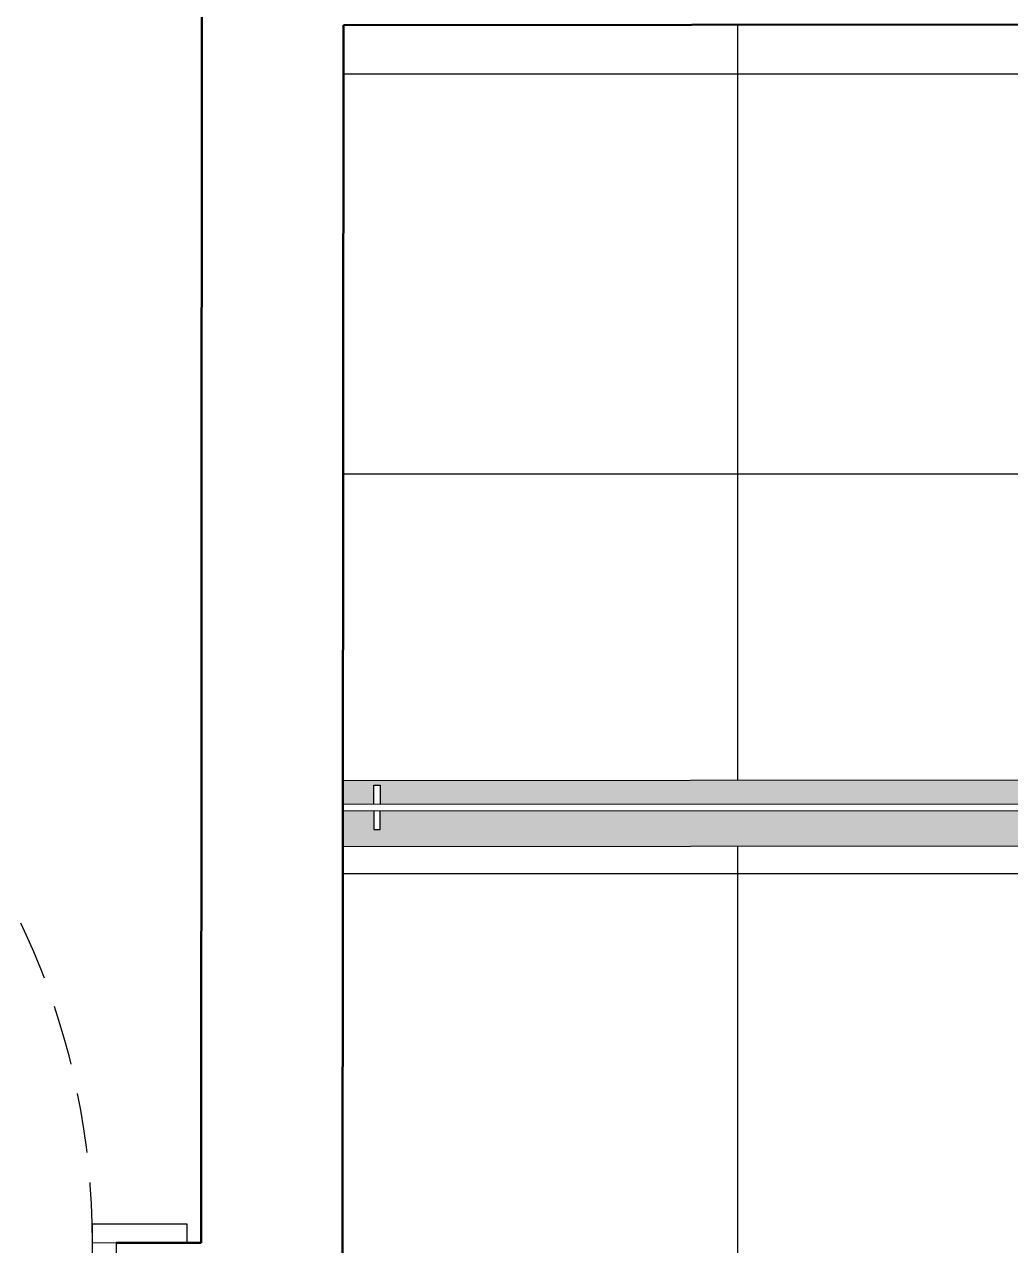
# Model space of a CAD drawing. Header units: centimetres. Extents: x -48696 to 156237, y -5617 to 29024.
# Drawn here: x 88522.5 to 88627, y 12944.8 to 13074.2 of the extents above; entities that cross this region are included whole.
import ezdxf

# ---------------------------------------------------------------- set-up
doc = ezdxf.new("R2010")
doc.units = ezdxf.units.CM
doc.linetypes.add('HIDDEN', pattern=[9.525, 6.35, -3.175])
for name, color, linetype in [('Hachuria - Moveis', 1, 'Continuous'), ('Piso', 55, 'Continuous'), ('PORTAS', 3, 'Continuous'), ('Portas-Projeção', 55, 'HIDDEN')]:
    doc.layers.add(name, color=color, linetype=linetype)
for name, color, linetype, lineweight in [('Parede Baixa', 5, 'Continuous', 50), ('Pisos Externos', 15, 'Continuous', 9), ('Portas - Janelas', 2, 'Continuous', 20)]:
    doc.layers.add(name, color=color, linetype=linetype, lineweight=lineweight)
pattern_1 = [(90, (107309.408, -5346.1), (-42.33333, 3e-14), []), (180, (107309.408, -5346.1), (-3e-14, -42.33333), [])]

msp = doc.modelspace()

# ---------------------------------------------------------------- hatches: boundary and pattern name
at = {"layer": 'Piso'}
h = msp.add_hatch(dxfattribs=at)
h.set_pattern_fill('ANSI37', color=256, scale=13.333333, angle=45)
h.set_pattern_definition(pattern_1)
h.paths.add_polyline_path([(88646.47746, 13049.18537), (88677.15935, 13049.18537), (88677.15935, 13036.61371), (88705.38568, 13036.61371), (88705.38568, 13037.74071), (88709.39549, 13037.74071), (88712.17293, 13038.27889), (88712.13324, 13038.24902), (88714.76466, 13038.24902), (88714.76466, 13044.83785), (88716.30566, 13045.01371), (88716.32905, 13074.01754), (88556.29997, 13074.11083), (88556.25331, 12994.11077), (88716.28257, 12994.23989), (88716.29912, 13022.61405), (88714.86671, 13022.68826), (88714.38355, 13022.99459), (88714.76466, 13029.37839), (88712.13324, 13029.37839), (88709.39549, 13029.88671), (88705.38568, 13029.88671), (88705.38568, 13031.01371), (88677.15935, 13031.01371), (88677.15935, 13018.44204), (88646.47746, 13018.44204)])
h = msp.add_hatch(dxfattribs=at)
h.set_pattern_fill('ANSI37', color=256, scale=13.333333, angle=45)
h.set_pattern_definition(pattern_1)
edge = h.paths.add_edge_path()
edge.add_line((88716.39943, 12987.23998), (88556.25896, 12987.11077))
edge.add_line((88556.25896, 12987.11077), (88556.18834, 12925.61088))
edge.add_line((88556.18834, 12925.61088), (88558.21646, 12925.60856))
edge.add_line((88558.21646, 12925.60856), (88558.20725, 12917.58448))
edge.add_line((88558.20725, 12917.58448), (88553.20728, 12917.6143))
edge.add_line((88553.20728, 12917.6143), (88553.16285, 12836.11431))
edge.add_line((88553.16285, 12836.11431), (88553.16228, 12835.61431))
edge.add_line((88553.16228, 12835.61431), (88556.16228, 12835.61087))
edge.add_line((88556.16228, 12835.61087), (88556.16572, 12838.61087))
edge.add_line((88556.16572, 12838.61087), (88628.66567, 12838.52762))
edge.add_line((88628.66567, 12838.52762), (88628.66969, 12842.02762))
edge.add_line((88628.66969, 12842.02762), (88625.6489, 12842.11456))
edge.add_line((88625.6489, 12842.11456), (88625.6489, 12847.76356))
edge.add_line((88625.6489, 12847.76356), (88633.63593, 12847.76356))
edge.add_line((88633.63593, 12847.76356), (88633.98104, 12847.28934))
edge.add_line((88633.98104, 12847.28934), (88633.98104, 12841.84115))
edge.add_line((88633.98104, 12841.84115), (88631.16969, 12842.02475))
edge.add_line((88631.16969, 12842.02475), (88631.16969, 12838.52475))
edge.add_line((88631.16969, 12838.52475), (88635.16572, 12838.61087))
edge.add_line((88635.16572, 12838.61087), (88635.16222, 12835.52016))
edge.add_line((88635.16222, 12835.52016), (88631.16223, 12835.52475))
edge.add_line((88631.16223, 12835.52475), (88631.15821, 12832.02475))
edge.add_line((88631.15821, 12832.02475), (88633.89964, 12832.03478))
edge.add_line((88633.89964, 12832.03478), (88633.65476, 12829.02189))
edge.add_line((88633.65476, 12829.02189), (88633.65476, 12826.39315))
edge.add_line((88633.65476, 12826.39315), (88625.92324, 12826.39315))
edge.add_line((88625.92324, 12826.39315), (88626.15477, 12829.0305))
edge.add_line((88626.15477, 12829.0305), (88626.15477, 12832.27499))
edge.add_line((88626.15477, 12832.27499), (88628.65821, 12832.02762))
edge.add_line((88628.65821, 12832.02762), (88628.66223, 12835.52762))
edge.add_line((88628.66223, 12835.52762), (88558.16227, 12835.60857))
edge.add_line((88558.16227, 12835.60857), (88558.15079, 12825.60858))
edge.add_line((88558.15079, 12825.60858), (88556.15503, 12825.60974))
edge.add_line((88556.15503, 12825.60974), (88556.15416, 12824.11087))
edge.add_line((88556.15416, 12824.11087), (88666.0803, 12824.06312))
edge.add_line((88666.0803, 12824.06312), (88666.12732, 12904.6682))
edge.add_line((88666.12732, 12904.6682), (88712.02909, 12904.6682))
edge.add_line((88712.02909, 12904.6682), (88711.9417, 12906.61073))
edge.add_line((88711.9417, 12906.61073), (88710.30697, 12907.35492))
edge.add_line((88710.30697, 12907.35492), (88710.53816, 12925.15884))
edge.add_line((88710.53816, 12925.15884), (88714.60714, 12925.106))
edge.add_line((88714.60714, 12925.106), (88713.60559, 12920.52145))
edge.add_line((88713.60559, 12920.52145), (88712.02909, 12908.9959))
edge.add_line((88712.02909, 12908.9959), (88716.23285, 12908.9959))
edge.add_line((88716.23285, 12908.9959), (88716.25083, 12939.81892))
edge.add_line((88716.25083, 12939.81892), (88711.84101, 12939.81892))
edge.add_line((88711.84101, 12939.81892), (88711.84101, 12942.10199))
edge.add_line((88711.84101, 12942.10199), (88708.89505, 12942.10199))
edge.add_line((88708.89505, 12942.10199), (88708.89505, 12926.68647))
edge.add_line((88708.89505, 12926.68647), (88657.25129, 12925.04136))
edge.add_line((88657.25129, 12925.04136), (88651.4298, 12930.31531))
edge.add_line((88651.4298, 12930.31531), (88649.66997, 12938.56428))
edge.add_line((88649.66997, 12938.56428), (88649.66997, 12964.39305))
edge.add_line((88649.66997, 12964.39305), (88662.80192, 12968.31471))
edge.add_line((88662.80192, 12968.31471), (88708.89505, 12965.64462))
edge.add_line((88708.89505, 12965.64462), (88708.89505, 12948.27545))
edge.add_line((88708.89505, 12948.27545), (88711.03168, 12948.37294))
edge.add_line((88711.03168, 12948.37294), (88711.05017, 12950.26695))
edge.add_line((88711.05017, 12950.26695), (88713.16171, 12950.24633))
edge.add_line((88713.16171, 12950.24633), (88713.17989, 12952.87539))
edge.add_line((88713.17989, 12952.87539), (88716.25798, 12952.07667))
edge.add_line((88716.25798, 12952.07667), (88716.26944, 12971.72073))
edge.add_line((88716.26944, 12971.72073), (88711.33916, 12971.72361))
edge.add_line((88711.33916, 12971.72361), (88711.33857, 12970.70377))
edge.add_line((88711.33857, 12970.70377), (88709.19612, 12971.29258))
edge.add_line((88709.19612, 12971.29258), (88706.51727, 12978.30324))
edge.add_line((88706.51727, 12978.30324), (88706.51727, 12985.34005))
edge.add_line((88706.51727, 12985.34005), (88716.27738, 12985.33436))
edge.add_line((88716.27738, 12985.33436), (88716.27849, 12987.23988))
at = {"layer": 'Pisos Externos'}
h = msp.add_hatch(dxfattribs=at)
h.set_pattern_fill('AR-SAND', color=256, scale=0.05, angle=135)
h.set_pattern_definition([(172.5, (104600.8725, 683.3967), (-1.67376745, -1.78690674), [0, -1.9304, 0, -2.159, 0, -2.06375]), (142.5, (104600.8725, 683.3967), (-4.12366426, -0.94505464), [0, -1.0414, 0, -1.7399, 0, -0.66675]), (102.5, (104601.977, 682.2921), (-2.80166156, 2.79149913), [0, -0.635, 0, -2.286, 0, -2.9845]), (92.5, (104601.977, 682.292), (-3.4877539, 1.91140555), [0, -0.3175, 0, -1.4986, 0, -1.7145])])
h.paths.add_polyline_path([(88635.01718, 12992.86564), (88710.06383, 12992.82187), (88711.26082, 12992.82187), (88711.26082, 12993.1152), (88711.341, 12993.1152), (88711.43611, 12993.1152), (88711.56006, 12993.1152), (88711.70441, 12993.1152), (88711.85931, 12993.1152), (88712.01421, 12993.1152), (88712.15856, 12993.1152), (88712.28251, 12993.1152), (88712.37762, 12993.1152), (88712.43741, 12993.1152), (88712.4578, 12993.1152), (88712.4578, 12992.82187), (88713.65479, 12992.82187), (88713.65479, 12993.1152), (88713.73497, 12993.1152), (88713.83009, 12993.1152), (88713.95404, 12993.1152), (88714.09838, 12993.1152), (88714.25329, 12993.1152), (88714.40819, 12993.1152), (88714.55253, 12993.1152), (88714.67648, 12993.1152), (88714.7716, 12993.1152), (88714.83139, 12993.1152), (88714.85178, 12993.1152), (88714.85178, 12992.82187), (88716.28175, 12992.82187), (88716.28257, 12994.23989), (88556.25331, 12994.11077), (88556.25186, 12991.63262), (88559.52816, 12991.63071), (88559.52816, 12992.27458), (88559.52816, 12993.60792), (88560.19482, 12993.60792), (88560.19482, 12992.27458), (88560.19482, 12991.63032), (88637.51643, 12991.58522), (88637.51604, 12990.90887), (88560.19482, 12990.89952), (88560.19482, 12990.2375), (88560.19482, 12988.90416), (88559.52816, 12988.90416), (88559.52816, 12990.2375), (88559.52816, 12990.89944), (88556.25144, 12990.89904), (88556.24923, 12987.11076), (88716.27849, 12987.23988), (88716.2807, 12991.02501), (88715.95697, 12991.02501), (88715.95697, 12991.82498), (88714.52342, 12991.82498), (88714.52342, 12991.53174), (88714.51178, 12991.53174), (88714.42992, 12991.53174), (88714.37236, 12991.53174), (88714.31252, 12991.53174), (88714.25329, 12991.53174), (88714.19405, 12991.53174), (88714.13421, 12991.53174), (88714.07665, 12991.53174), (88714.02776, 12991.53174), (88713.98315, 12991.53174), (88713.98315, 12991.82498), (88712.12945, 12991.82498), (88712.12945, 12991.53174), (88712.11781, 12991.53174), (88712.08484, 12991.53174), (88712.03595, 12991.53174), (88711.97839, 12991.53174), (88711.91854, 12991.53174), (88711.85931, 12991.53174), (88711.80008, 12991.53174), (88711.74024, 12991.53174), (88711.68267, 12991.53174), (88711.63378, 12991.53174), (88711.58917, 12991.53174), (88711.58917, 12991.82498), (88710.06383, 12991.82498), (88710.06383, 12992.11821), (88635.01677, 12992.16198)])

# ---------------------------------------------------------------- linework, layer by layer
at = {"color": 5}
msp.add_line((88532.22474, 12945.13256), (88532.21599, 12930.13256), dxfattribs=at)
at = {"layer": 'Hachuria - Moveis'}
for p, q in [((88556.25186, 12991.63262), (88637.51643, 12991.58522)), ((88556.25144, 12990.89904), (88637.51604, 12990.90887))]:
    msp.add_line(p, q, dxfattribs=at)
for points in [[(88559.52816, 12991.60792), (88559.52816, 12992.27458), (88559.52816, 12993.60792), (88560.19482, 12993.60792), (88560.19482, 12992.27458), (88560.19482, 12991.60792)], [(88559.52816, 12990.90416), (88559.52816, 12990.2375), (88559.52816, 12988.90416), (88560.19482, 12988.90416), (88560.19482, 12990.2375), (88560.19482, 12990.90416)]]:
    msp.add_lwpolyline(points, dxfattribs=at)
at = {"layer": 'Parede Baixa'}
for p, q in [((88541.22474, 12945.12731), (88541.33064, 13126.70961)), ((88556.21015, 12920.11086), (88556.29997, 13074.11083)), ((88556.29997, 13074.11083), (88716.32923, 13074.23995)), ((88532.22474, 12945.13256), (88541.22474, 12945.12731))]:
    msp.add_line(p, q, dxfattribs=at)
at = {"layer": 'Piso'}
for p, q in [((88556.25331, 12994.11077), (88716.39378, 12994.23997)), ((88556.25896, 12987.11077), (88716.39943, 12987.23998))]:
    msp.add_line(p, q, dxfattribs=at)
at = {"layer": 'PORTAS', "color": 2, "linetype": 'Continuous'}
for p, q in [((88529.72474, 12947.13256), (88539.72474, 12947.13256)), ((88529.72474, 12942.13256), (88529.72474, 12947.13256)), ((88539.72474, 12947.13256), (88539.72474, 12945.13256))]:
    msp.add_line(p, q, dxfattribs=at)
at = {"layer": 'Portas - Janelas'}
msp.add_line((88532.22474, 12945.13256), (88529.72474, 12945.13256), dxfattribs=at)
at = {"layer": 'Portas-Projeção'}
msp.add_arc((88450.71892, 12945.18331), 79, 0, 90, dxfattribs=at)

doc.saveas('drawing.dxf')
